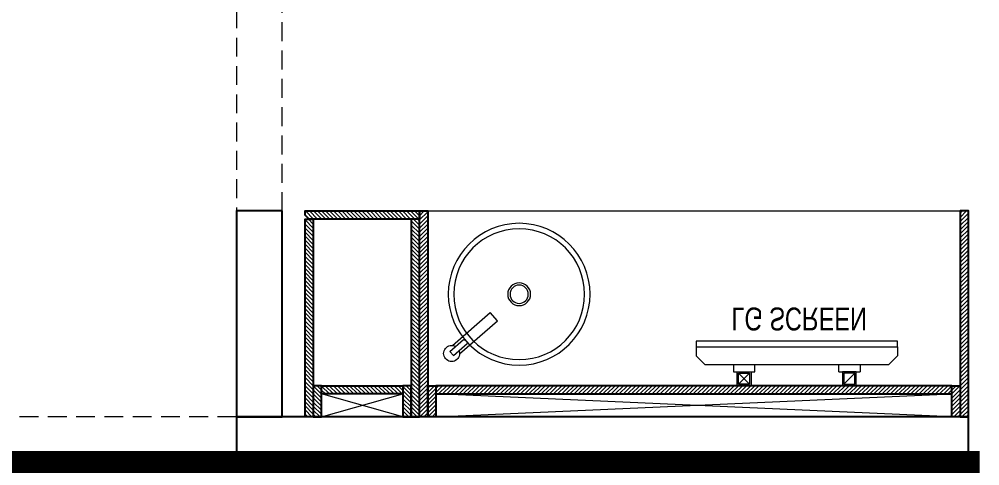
# Model space of a CAD drawing. Header units: feet. Extents: x 3453071 to 3457271, y -5471409 to -5447297.
# Drawn here: x 3455171 to 3457271, y -5459136 to -5458160 of the extents above; entities that cross this region are included whole.
import ezdxf

# ---------------------------------------------------------------- set-up
doc = ezdxf.new("R2010")
doc.units = ezdxf.units.FT
doc.header["$LTSCALE"] = 33
doc.header["$MEASUREMENT"] = 0
doc.linetypes.add('a_p6_plan_L18$0$HIDDEN', pattern=[0.375, 0.25, -0.125])
doc.linetypes.add('ACAD_ISO03W100', pattern=[30, 12, -18])
for name, color, linetype, lineweight in [('Floor-Unit', 1, 'Continuous', 13), ('LENS-PARTITION', 21, 'Continuous', 25), ('LENS_CURTAIN', 5, 'a_p6_plan_L18$0$HIDDEN', 9), ('LK-FF&E FLOOR', 1, 'Continuous', 9), ('LK-FF&E WALL', 1, 'Continuous', 9), ('LK-IT', 3, 'Continuous', 18), ('LN-ELEVATION-1', 81, 'Continuous', 25), ('LN-ELEVATION-2', 103, 'Continuous', 20), ('LN-ELEVATION-3', 125, 'Continuous', 18), ('LN-HATCH', 251, 'Continuous', 0), ('TV', 92, 'Continuous', 18)]:
    doc.layers.add(name, color=color, linetype=linetype, lineweight=lineweight)
doc.layers.add('LAMINATE FINISH', color=80, linetype='Continuous')
doc.styles.get("Standard").update_dxf_attribs({"font": 'GILC____.TTF'})
pattern_1 = [(44.99999999999998, (35858.5, -100655.3575484328), (-4.419417382415918, 4.419417382415923), [])]

# ---------------------------------------------------------------- blocks, each defined once
blk = doc.blocks.new('LENSOMETER')
at = {"layer": 'LN-ELEVATION-1'}
blk.add_lwpolyline([(107.5, 27), (342.5, 27), (342.5, 273), (107.5, 273)], close=True, dxfattribs=at)
at = {"layer": 'LN-ELEVATION-2'}
blk.add_lwpolyline([(0, 300), (0, 0), (450, 0), (450, 300)], close=True, dxfattribs=at)
blk = doc.blocks.new('rtf')
at = {"color": 0, "linetype": 'ByBlock', "lineweight": -2}
for p, q in [((16412.5253540573, -172798.8148984113), (16452.40026456733, -172798.8148984113)), ((16412.5253540573, -172810.8148984113), (16412.5253540573, -172798.8148984113)), ((16425.26329468148, -172793.1007600746), (16535.26329468148, -172793.1007600746)), ((16535.26329468148, -172793.1007600746), (16535.26329468148, -172817.1007600746)), ((16412.5253540573, -172810.8148984113), (16452.40026456733, -172810.8148984113)), ((16425.26329468148, -172817.1007600746), (16535.26329468148, -172817.1007600746))]:
    blk.add_line(p, q, dxfattribs=at)
for centre, radius, start, end in [((16412.5253540573, -172805.1007600746), 17.5, 21.05058810897431, 340.9421780194656), ((16444.53660690578, -172804.8148984114), 9.891264419597851, 322.656233941354, 37.34376605891414)]:
    blk.add_arc(centre, radius, start, end, dxfattribs=at)
blk = doc.blocks.new('dsg')
at = {"color": 0, "linetype": 'ByBlock', "lineweight": -2}
for radius in [155, 143, 25, 20]:
    blk.add_circle((11491.5035008227, -171102.5847399924), radius, dxfattribs=at)
blk.add_blockref('rtf', (-5117.472106590168, 1702.9323767405), dxfattribs=at)
blk = doc.blocks.new('CLINIC - CABINET SINK')
at = {"layer": 'LN-HATCH', "ltscale": 0.5}
h = blk.add_hatch(dxfattribs=at)
h.set_pattern_fill('ANSI31', color=256, scale=2)
h.set_pattern_definition([(45, (4052861.500382861, 1708016.355767586), (-4.490128060534575, 4.490128060534575), [])])
h.paths.add_polyline_path([(-563.359543572413, 156.9999999999999), (564.640456427587, 156.9999999999999), (564.640456427587, 174.9999999999999), (-563.359543572413, 174.9999999999999)])
h.paths.add_polyline_path([(582.6404564275867, 225), (600.6404564275867, 225), (600.6404564275867, -225), (582.6404564275867, -225)])
h.paths.add_polyline_path([(564.640456427587, 225), (582.6404564275867, 225), (582.6404564275867, 156.9999999999999), (564.640456427587, 156.9999999999999)])
h.paths.add_polyline_path([(-581.359543572413, 225), (-599.359543572413, 225), (-599.359543572413, -225), (-581.359543572413, -225)])
h.paths.add_polyline_path([(-581.359543572413, 225), (-563.359543572413, 225), (-563.359543572413, 156.9999999999999), (-581.359543572413, 156.9999999999999)])
at = {"layer": 'LN-ELEVATION-1', "ltscale": 0.5}
for points in [[(-581.359543572413, 225), (-599.359543572413, 225), (-599.359543572413, -225), (-581.359543572413, -225)], [(-581.359543572413, 225), (-563.359543572413, 225), (-563.359543572413, 156.9999999999999), (-581.359543572413, 156.9999999999999)], [(564.640456427587, 225), (582.6404564275867, 225), (582.6404564275867, 156.9999999999999), (564.640456427587, 156.9999999999999)], [(582.6404564275867, 225), (600.6404564275867, 225), (600.6404564275867, -225), (582.6404564275867, -225)], [(-563.359543572413, 156.9999999999999), (564.640456427587, 156.9999999999999), (564.640456427587, 174.9999999999999), (-563.359543572413, 174.9999999999999)]]:
    blk.add_lwpolyline(points, close=True, dxfattribs=at)
at = {"layer": 'LN-ELEVATION-2', "ltscale": 0.5}
blk.add_line((582.6404564275867, -225), (-581.359543572413, -225), dxfattribs=at)
at = {"layer": 'LN-HATCH', "ltscale": 0.5}
for p, q in [((564.640456427587, 225), (-563.359543572413, 174.9999999999999)), ((-563.359543572413, 225), (564.640456427587, 174.9999999999999))]:
    blk.add_line(p, q, dxfattribs=at)
at = {"layer": 'LN-ELEVATION-3', "xscale": -1, "rotation": 41.1558274151866}
blk.add_blockref('dsg', (-103569.3304926871, 136346.6509754679), dxfattribs=at)
blk = doc.blocks.new('CLINIC SCREEN')
at = {"layer": 'TV'}
for p, q in [((-103.1090284836336, 42.85441964946222), (-127.4114311772946, 18.55201695591665)), ((-127.4114311772946, 42.85441964946222), (-103.1090284836336, 18.55201695591665)), ((102.7052824410566, 42.85441964946222), (127.007685134602, 18.55201695591665))]:
    blk.add_line(p, q, dxfattribs=at)
at = {"layer": 'TV', "ltscale": 12}
for p, q in [((-220.0000000000082, -19.41163062257681), (-200.5883693773149, 0)), ((200.5883693773149, 0), (-200.5883693773149, 0)), ((-138.5315413423604, 0), (-138.5315413423604, 15.514207008644)), ((-138.5315413423604, 15.514207008644), (-91.98892031613741, 15.514207008644)), ((-91.98892031613741, 15.514207008644), (-91.98892031613741, 0)), ((91.98892031610741, 15.514207008644), (91.98892031610741, 0)), ((91.98892031610741, 15.514207008644), (138.5315413423595, 15.514207008644)), ((138.5315413423595, 0), (138.5315413423595, 15.514207008644)), ((219.9999999999918, -19.41163062257681), (200.5883693773149, 0)), ((-220.0000000000082, -38.82326124538668), (-220.0000000000082, -19.41163062257681)), ((219.9999999999918, -38.82326124538668), (219.9999999999918, -19.41163062257681))]:
    blk.add_line(p, q, dxfattribs=at)
at = {"layer": 'TV'}
for points in [[(-130.4492315140169, 15.51421661919448), (-100.0712281470269, 15.51421661919448), (-100.0712281470269, 45.89221998606814), (-130.4492315140169, 45.89221998606814)], [(-127.4114311772946, 18.55201695591665), (-103.1090284836336, 18.55201695591665), (-103.1090284836336, 42.85441964946222), (-127.4114311772946, 42.85441964946222)], [(130.0454854713243, 15.51421661919448), (99.66748210433435, 15.51421661919448), (99.66748210433435, 45.89221998606814), (130.0454854713243, 45.89221998606814)], [(127.007685134602, 18.55201695591665), (102.7052824410566, 18.55201695591665), (102.7052824410566, 42.85441964946222), (127.007685134602, 42.85441964946222)]]:
    blk.add_lwpolyline(points, close=True, dxfattribs=at)
at = {"layer": 'TV', "ltscale": 12}
blk.add_lwpolyline([(-220.0000000000082, -51.71278328332107), (-220.0000000000082, -38.82326124538668), (219.9999999999918, -38.82326124538668), (219.9999999999918, -51.71278328332107)], close=True, dxfattribs=at)
at = {"layer": 'Floor-Unit', "color": 0, "ltscale": 2, "insert": (5.199680584678389, -100.4085774972336), "char_height": 50, "attachment_point": 5}
blk.add_mtext_dynamic_manual_height_columns('LG SCREEN', width=466.4796511627907, gutter_width=12.5, heights=[0], dxfattribs=at)
blk = doc.blocks.new('CLINIC - MOP CLOSET')
at = {"layer": 'LN-HATCH', "ltscale": 0.5}
h = blk.add_hatch(dxfattribs=at)
h.set_pattern_fill('ANSI31', color=256, scale=50, angle=360)
h.set_pattern_definition(pattern_1)
h.paths.add_polyline_path([(-106.3595435724128, 216), (-124.3595435724128, 216), (-124.3595435724128, -216), (-106.3595435724128, -216)])
h = blk.add_hatch(dxfattribs=at)
h.set_pattern_fill('ANSI31', color=256, scale=50, angle=360)
h.set_pattern_definition(pattern_1)
h.paths.add_polyline_path([(-106.3595435724128, 216), (-88.35954357241282, 216), (-88.35954357241282, 148), (-106.3595435724128, 148)])
h = blk.add_hatch(dxfattribs=at)
h.set_pattern_fill('ANSI31', color=256, scale=50, angle=360)
h.set_pattern_definition(pattern_1)
h.paths.add_polyline_path([(89.64045642758717, 216), (107.6404564275872, 216), (107.6404564275872, 148), (89.64045642758717, 148)])
h = blk.add_hatch(dxfattribs=at)
h.set_pattern_fill('ANSI31', color=256, scale=50, angle=360)
h.set_pattern_definition(pattern_1)
h.paths.add_polyline_path([(107.6404564275872, 216), (125.6404564275872, 216), (125.6404564275872, -216), (107.6404564275872, -216)])
h = blk.add_hatch(dxfattribs=at)
h.set_pattern_fill('ANSI31', color=256, scale=50, angle=360)
h.set_pattern_definition(pattern_1)
h.paths.add_polyline_path([(-88.35954357241282, 148), (89.64045642758717, 148), (89.64045642758717, 166), (-88.35954357241282, 166)])
h = blk.add_hatch(dxfattribs=at)
h.set_pattern_fill('ANSI31', color=256, scale=50, angle=360)
h.set_pattern_definition([(44.99999999999998, (35894.5, -101037.3575484328), (-4.419417382415918, 4.419417382415923), [])])
h.paths.add_polyline_path([(-115.3595435724055, -216), (-124.3595435724128, -225), (-124.3595435724128, -234), (125.6404564275872, -234), (125.6404564275872, -216)])
at = {"layer": 'LN-ELEVATION-1', "ltscale": 0.5}
for points in [[(-106.3595435724128, 216), (-124.3595435724128, 216), (-124.3595435724128, -216), (-106.3595435724128, -216)], [(-106.3595435724128, 216), (-88.35954357241282, 216), (-88.35954357241282, 148), (-106.3595435724128, 148)], [(89.64045642758717, 216), (107.6404564275872, 216), (107.6404564275872, 148), (89.64045642758717, 148)], [(107.6404564275872, 216), (125.6404564275872, 216), (125.6404564275872, -216), (107.6404564275872, -216)], [(-88.35954357241282, 148), (89.64045642758717, 148), (89.64045642758717, 166), (-88.35954357241282, 166)], [(-124.3595435724128, -225), (-124.3595435724128, -234), (125.6404564275872, -234), (125.6404564275872, -216), (-115.3595435724128, -216)]]:
    blk.add_lwpolyline(points, close=True, dxfattribs=at)
at = {"layer": 'LN-HATCH', "ltscale": 0.5}
for p, q in [((89.64045642758717, 216), (-88.35954357241282, 166)), ((-88.35954357241282, 216), (89.64045642758717, 166))]:
    blk.add_line(p, q, dxfattribs=at)

msp = doc.modelspace()

# ---------------------------------------------------------------- linework, layer by layer
at = {"layer": 'LAMINATE FINISH', "color": 85, "linetype": 'ACAD_ISO03W100', "ltscale": 0.05, "const_width": 50, "elevation": 17940.12951759458}
msp.add_lwpolyline([(3453096.321856425, -5460266.727489109), (3453096.321856425, -5459129.011328044), (3457246.321856425, -5459129.011328044), (3457246.321856425, -5460666.727489109)], dxfattribs=at)
at = {"layer": 'LENS-PARTITION', "elevation": 17940.12951759458}
for points in [[(3455746.321856424, -5458579.011328045), (3455646.321856424, -5458579.011328045), (3455646.321856424, -5459029.011328044), (3455746.321856424, -5459029.011328044)], [(3455646.321856424, -5459129.011328044), (3457246.321856425, -5459129.011328044), (3457246.321856425, -5459029.011328044), (3455646.321856424, -5459029.011328044)]]:
    msp.add_lwpolyline(points, close=True, dxfattribs=at)
at = {"layer": 'LENS_CURTAIN', "ltscale": 5, "elevation": 17940.12951759458}
for points in [[(3455746.321856424, -5457829.011328044), (3455646.321856424, -5457829.011328044), (3455646.321856424, -5458579.011328045), (3455746.321856424, -5458579.011328045)], [(3454696.321856424, -5459129.011328044), (3455646.321856424, -5459129.011328044), (3455646.321856424, -5459029.011328044), (3454696.321856424, -5459029.011328044)]]:
    msp.add_lwpolyline(points, close=True, dxfattribs=at)

# ---------------------------------------------------------------- block references
at = {"layer": 'LK-FF&E FLOOR', "rotation": 180}
msp.add_blockref('LENSOMETER', (3456552.934717473, -5459129.011328044, 17940.12951759458), dxfattribs=at)
at = {"layer": 'LK-FF&E WALL', "rotation": 180}
msp.add_blockref('CLINIC - CABINET SINK', (3456646.962312852, -5458804.011328044, 17940.12951759458), dxfattribs=at)
at = {"layer": 'LK-FF&E WALL', "xscale": -1, "rotation": 180}
msp.add_blockref('CLINIC - MOP CLOSET', (3455920.681399996, -5458813.011328044, 17940.12951759458), dxfattribs=at)
at = {"layer": 'LK-IT', "xscale": -1, "rotation": 180}
msp.add_blockref('CLINIC SCREEN', (3456871.321856424, -5458915.119108069, 17940.12951759458), dxfattribs=at)

doc.saveas('drawing.dxf')
